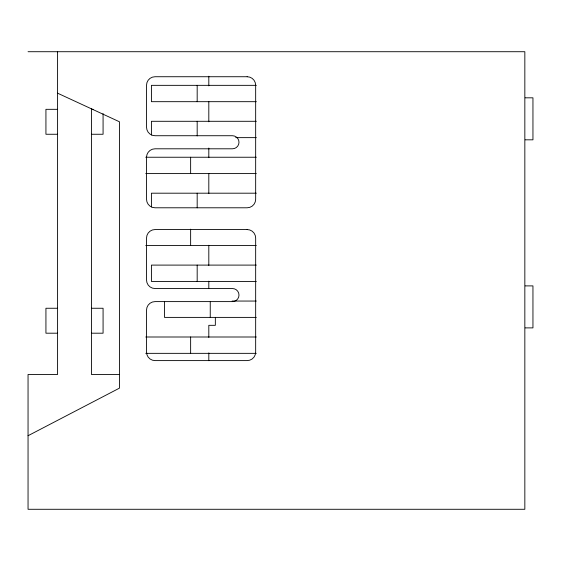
<?xml version="1.0" encoding="UTF-8"?>
<svg xmlns="http://www.w3.org/2000/svg" width="561" height="561" viewBox="0 0 561 561"><rect width="100%" height="100%" fill="white"/><g stroke="black" fill="none" stroke-linecap="round" stroke-linejoin="round"><path stroke-width="0.84" d="M28.05 435.722L119.472 388.128L119.472 121.786L57.587 93.189M28.05 51.717L524.837 51.717L524.837 509.283L28.05 509.283L28.05 374.475L57.587 374.475L57.587 51.717M256.328 85.342L151.414 85.342L151.414 101.681L256.328 101.681M525.236 97.824L532.95 97.824L532.95 139.822L525.236 139.822M57.587 109.325L45.932 109.325L45.932 134.261L57.587 134.261M91.429 109.325L93.091 109.325M256.328 121.295L151.414 121.295L151.414 135.054M91.429 134.261L103.077 134.261L103.077 113.624M235.704 137.634L256.328 137.634M145.741 157.241L256.314 157.241M145.741 173.587L256.314 173.587M256.328 193.194L151.414 193.194L151.414 206.96M145.741 245.487L256.314 245.487M256.328 265.101L151.414 265.101L151.414 281.44L256.328 281.44M525.236 285.893L532.95 285.893L532.95 327.89L525.236 327.89M232.142 301.054L256.3 301.054M57.587 308.255L45.932 308.255L45.932 333.199L57.587 333.199M91.429 308.255L103.077 308.255L103.077 333.199L91.429 333.199M256.3 317.393L164.492 317.393L164.492 301.909M145.741 337L256.314 337M145.741 353.346L256.314 353.346M119.458 374.475L91.429 374.475L91.429 108.582M215.347 317.617L215.347 325.324L208.811 325.324L208.811 337.399M210.249 301.909L210.249 317.393M208.811 76.226L208.811 85.861M208.811 101.625L208.811 121.772M208.811 148.048L208.811 157.683M208.811 173.454L208.811 193.601M208.811 245.276L208.811 265.423M208.811 281.187L208.811 288.2M208.811 352.918L208.811 360.674M197.177 85.342L197.177 101.681M197.177 121.295L197.177 135.916M197.177 193.194L197.177 207.815M197.177 265.101L197.177 281.44M190.635 157.241L190.635 173.587M190.635 229.147L190.635 245.487M190.635 337L190.635 353.346M247.149 76.731L155.039 76.731A8.513 8.513 0 0 0 146.526 85.244L146.526 127.214A8.513 8.513 0 0 0 155.039 135.727L232.457 135.727A6.536 6.536 0 0 1 238.993 142.263A6.536 6.536 0 0 1 232.457 148.798L155.039 148.798A8.513 8.513 0 0 0 146.526 157.311L146.526 199.281A8.513 8.513 0 0 0 155.039 207.787L247.149 207.787A8.513 8.513 0 0 0 255.662 199.281L255.662 85.244A8.513 8.513 0 0 0 247.149 76.731M247.149 229.547L155.039 229.547A8.513 8.513 0 0 0 146.526 238.053L146.526 280.023A8.513 8.513 0 0 0 155.039 288.536L232.457 288.536A6.536 6.536 0 0 1 238.993 295.072A6.536 6.536 0 0 1 232.457 301.608L155.039 301.608A8.513 8.513 0 0 0 146.526 310.121L146.526 352.091A8.513 8.513 0 0 0 155.039 360.604L247.149 360.604A8.513 8.513 0 0 0 255.662 352.091L255.662 238.053A8.513 8.513 0 0 0 247.149 229.547"/></g></svg>
